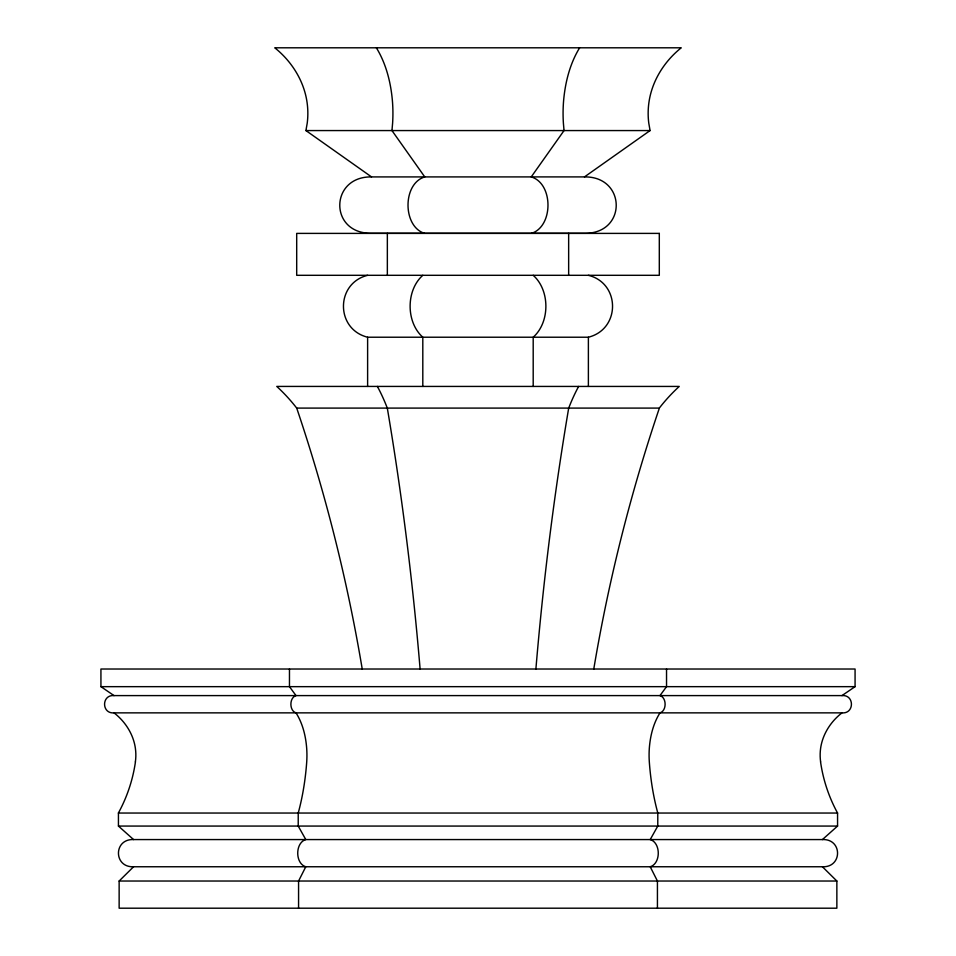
<?xml version="1.0" encoding="UTF-8"?>
<svg xmlns="http://www.w3.org/2000/svg" width="956" height="956" viewBox="0 0 956 956"><rect width="100%" height="100%" fill="white"/><g stroke="black" fill="none" stroke-linecap="round" stroke-linejoin="round"><path stroke-width="1.43" d="M371.525 176.908L305.92 130.566L307.235 123.085A77.472 77.472 0 0 0 306.757 100.416C303.231 79.611 291.126 60.885 274.766 47.8L681.234 47.8C664.874 60.885 652.769 79.611 649.243 100.416A77.472 77.472 0 0 0 648.765 123.085L650.08 130.566L584.475 176.908L371.525 176.92C329.963 176.203 328.768 233.025 370.593 233.288L585.395 233.3C627.22 233.049 626.049 176.215 584.475 176.92M579.623 47.8C569.943 63.634 565.283 82.061 563.622 100.416A77.472 38.742 -90 0 0 563.383 123.085L564.04 130.566L531.237 176.908C553.452 183.528 553.512 226.13 531.703 233.288M822.423 866.757L836.858 881.026L836.858 908.2L119.142 908.2L119.142 881.026L133.577 866.757L822.423 866.757C842.583 867.654 842.583 838.663 822.423 839.571L133.577 839.571C113.417 838.663 113.417 867.654 133.577 866.757M822.423 839.571L837.564 826.068L837.564 813.042A151.371 151.371 0 0 1 820.559 761.884M422.803 275.304C405.894 290.325 405.894 322.196 422.803 337.217L422.803 386.427M841.973 712.865L114.027 712.865C101.432 713.977 101.432 694.486 114.027 695.598L841.973 695.598C854.568 694.486 854.568 713.977 841.973 712.865C830.8 721.481 822.59 734.208 820.618 748.297A49.103 49.103 0 0 0 820.618 761.872M841.973 695.598L855.07 686.659L855.07 669.021L100.93 669.021L100.93 686.659L114.027 695.598M367.618 275.304C335.413 283.299 335.413 329.223 367.618 337.217L588.382 337.217C620.587 329.223 620.587 283.299 588.382 275.304M305.92 130.566L650.08 130.566M296.695 408.093L659.305 408.093A175.737 175.737 0 0 1 679.238 386.439L276.774 386.427A175.737 175.737 0 0 1 296.707 408.093A1679.608 1679.608 0 0 1 362.24 669.104M100.93 686.659L855.07 686.659M133.577 839.571L118.436 826.068L118.436 813.042L837.564 813.042M118.436 826.068L837.564 826.068M119.142 881.026L836.858 881.026M424.297 233.288C402.488 226.13 402.536 183.528 424.763 176.92L391.96 130.566L392.617 123.085A77.472 38.742 -90 0 0 392.378 100.416C390.717 82.061 386.057 63.634 376.377 47.8M114.027 712.865C125.2 721.481 133.41 734.208 135.382 748.297A49.103 49.103 0 0 1 135.382 761.872M533.197 275.304C550.106 290.325 550.106 322.196 533.197 337.217L533.197 386.427M666.535 669.021L666.535 686.659L659.987 695.598C666.822 697.617 666.822 710.846 659.987 712.865C653.307 723.441 650.247 735.929 649.315 748.297A49.103 24.545 -90 0 0 649.315 761.872A151.371 75.679 90 0 0 657.8 813.018L657.776 826.068L650.211 839.571C660.955 842.762 660.955 863.567 650.211 866.757L657.429 881.026L657.429 908.2M588.382 337.217L588.382 386.427M568.653 233.395L568.653 275.304M387.347 233.395L387.347 275.304M367.618 337.217L367.618 386.427M298.571 908.2L298.571 881.026L305.789 866.757C295.046 863.567 295.046 842.762 305.789 839.571L298.224 826.068L298.224 813.042A151.371 75.679 -90 0 0 306.721 761.884A49.103 24.545 -90 0 0 306.685 748.297C305.753 735.929 302.694 723.441 296.013 712.865C289.178 710.846 289.178 697.617 296.013 695.598L289.465 686.659L289.465 669.021M135.441 761.884A151.371 151.371 0 0 1 118.389 813.018M420.114 669.104A1679.608 839.81 -90 0 0 387.311 408.116A175.737 87.868 90 0 0 377.381 386.439M535.886 669.104A1679.608 839.81 -90 0 1 568.689 408.116A175.737 87.868 90 0 1 578.619 386.439M593.76 669.104A1679.608 1679.608 0 0 1 659.365 408.116M659.305 233.395L296.695 233.395L296.695 275.304L659.305 275.304L659.305 233.395"/></g></svg>
